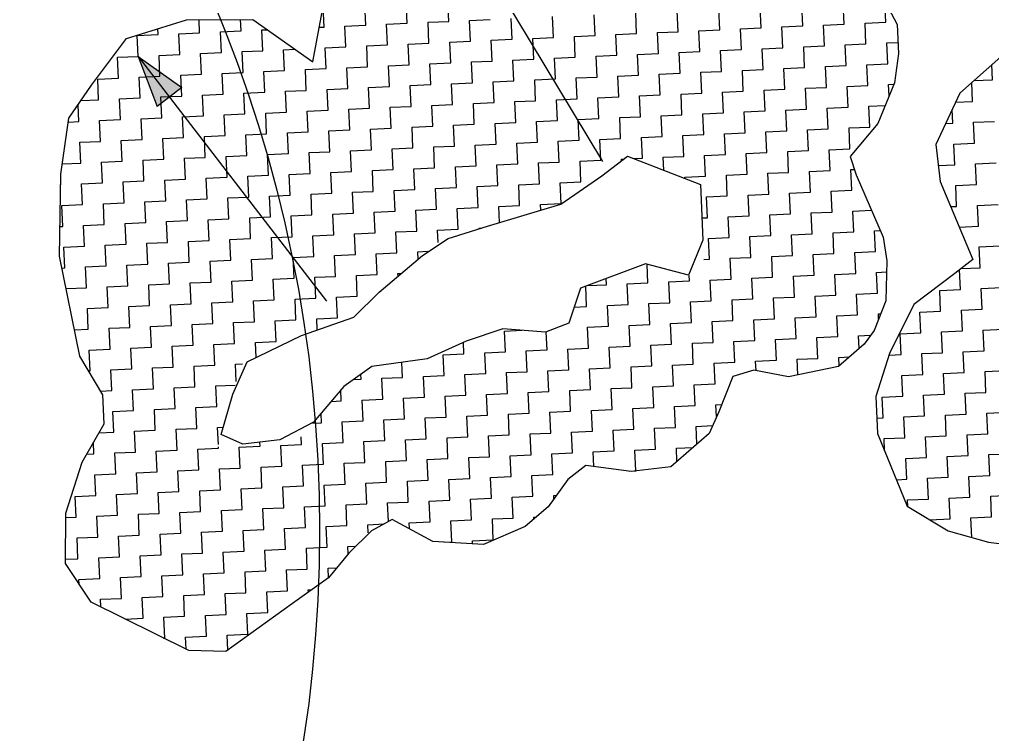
# Model space of a CAD drawing. Header units: metres. Extents: x 280741 to 282709, y 2085398 to 2088597.
# Drawn here: x 281563.8 to 281858, y 2085747.7 to 2085963.8 of the extents above; entities that cross this region are included whole.
import ezdxf

# ---------------------------------------------------------------- set-up
doc = ezdxf.new("R2010")
doc.units = ezdxf.units.M
doc.layers.add('POLY_HATCH', color=12, linetype='Continuous')

msp = doc.modelspace()

# ---------------------------------------------------------------- hatches: boundary and pattern name
h = msp.add_hatch(color=256)
h.paths.add_polyline_path([(281609.2, 2085940.34), (281612.96, 2085943.23), (281599.75, 2085952.62)])
h.paths.add_polyline_path([(281599.75, 2085952.62), (281605.44, 2085937.45), (281609.2, 2085940.34)])

# ---------------------------------------------------------------- linework, layer by layer
for points in [[(281691.89, 2086000.86), (281740.05, 2085920.88)], [(281599.75, 2085952.62), (281656.67, 2085878.62)], [(281599.75, 2085952.62), (281605.44, 2085937.45)], [(281599.75, 2085952.62), (281612.96, 2085943.23)], [(281612.96, 2085943.23), (281605.44, 2085937.45)]]:
    msp.add_lwpolyline(points)
msp.add_circle((281243.57, 2085809.49), 410.99)
at = {"layer": 'POLY_HATCH'}
for p, q in [((281652.56, 2085950.98), (281657.06, 2085975.21)), ((281822.99, 2085973.98), (281829.13, 2085962.25)), ((281596.15, 2085958.02), (281614.32, 2085963.65)), ((281614.32, 2085963.65), (281634.35, 2085963.77)), ((281634.35, 2085963.77), (281652.56, 2085950.98)), ((281829.13, 2085962.25), (281829.53, 2085953.46)), ((281585.57, 2085943.92), (281596.15, 2085958.02)), ((281829.53, 2085953.46), (281828.34, 2085944.59)), ((281860.43, 2085952.52), (281848.11, 2085941.55)), ((281578.81, 2085934), (281585.57, 2085943.92)), ((281828.34, 2085944.59), (281823.29, 2085932.35)), ((281848.11, 2085941.55), (281840.8, 2085926)), ((281576.38, 2085917.07), (281578.81, 2085934)), ((281823.29, 2085932.35), (281814.93, 2085922.36)), ((281840.8, 2085926), (281842.11, 2085914.85)), ((281739.87, 2085916.53), (281747.61, 2085922.49)), ((281747.61, 2085922.49), (281769.64, 2085913.89)), ((281814.93, 2085922.36), (281816.78, 2085916.84)), ((281575.91, 2085892.23), (281576.38, 2085917.07)), ((281727.44, 2085907.95), (281739.87, 2085916.53)), ((281816.78, 2085916.84), (281824.85, 2085897.99)), ((281769.64, 2085913.89), (281770.41, 2085897.1)), ((281842.11, 2085914.85), (281852, 2085891.28)), ((281705.31, 2085901.34), (281727.44, 2085907.95)), ((281693.46, 2085897.59), (281705.31, 2085901.34)), ((281685.68, 2085892.43), (281693.46, 2085897.59)), ((281770.41, 2085897.1), (281766.08, 2085886.49)), ((281824.85, 2085897.99), (281825.98, 2085890.83)), ((281582.1, 2085862.08), (281575.91, 2085892.23)), ((281672.56, 2085881.42), (281685.68, 2085892.43)), ((281753.11, 2085889.91), (281733.41, 2085882.6)), ((281766.08, 2085886.49), (281753.11, 2085889.91)), ((281825.98, 2085890.83), (281825.73, 2085878.81)), ((281852, 2085891.28), (281846.59, 2085887.03)), ((281846.59, 2085887.03), (281834.2, 2085877.65)), ((281664.9, 2085873.87), (281672.56, 2085881.42)), ((281733.41, 2085882.6), (281729.88, 2085872.03)), ((281825.73, 2085878.81), (281822.13, 2085869.83)), ((281834.2, 2085877.65), (281826.86, 2085862.9)), ((281649.12, 2085868.34), (281664.9, 2085873.87)), ((281709.93, 2085870.32), (281698.88, 2085866.61)), ((281722.8, 2085869.3), (281709.93, 2085870.32)), ((281729.88, 2085872.03), (281722.8, 2085869.3)), ((281822.13, 2085869.83), (281819.12, 2085865.69)), ((281632.66, 2085860.38), (281649.12, 2085868.34)), ((281698.88, 2085866.61), (281687.11, 2085861.27)), ((281819.12, 2085865.69), (281811.41, 2085858.93)), ((281589.04, 2085850.38), (281582.1, 2085862.08)), ((281687.11, 2085861.27), (281670.39, 2085858.9)), ((281826.86, 2085862.9), (281822.64, 2085849.9)), ((281628.3, 2085850.57), (281632.66, 2085860.38)), ((281670.39, 2085858.9), (281661.85, 2085852.91)), ((281785.83, 2085857.77), (281779.5, 2085855.88)), ((281796.33, 2085855.84), (281785.83, 2085857.77)), ((281811.41, 2085858.93), (281796.33, 2085855.84)), ((281779.5, 2085855.88), (281775.18, 2085845.27)), ((281661.85, 2085852.91), (281652.73, 2085842.08)), ((281589.44, 2085841.59), (281589.04, 2085850.38)), ((281624.85, 2085838.4), (281628.3, 2085850.57)), ((281822.64, 2085849.9), (281823.15, 2085838.71)), ((281775.18, 2085845.27), (281772.27, 2085838.73)), ((281582.76, 2085830.07), (281589.44, 2085841.59)), ((281652.73, 2085842.08), (281642.55, 2085836.81)), ((281631.39, 2085835.5), (281624.85, 2085838.4)), ((281772.27, 2085838.73), (281760.71, 2085828.59)), ((281823.15, 2085838.71), (281832.17, 2085816.7)), ((281642.55, 2085836.81), (281631.39, 2085835.5)), ((281577.86, 2085814.63), (281582.76, 2085830.07)), ((281735.05, 2085829.02), (281729.64, 2085824.77)), ((281748.76, 2085827.24), (281735.05, 2085829.02)), ((281760.71, 2085828.59), (281748.76, 2085827.24)), ((281729.64, 2085824.77), (281723.61, 2085816.48)), ((281723.61, 2085816.48), (281716.67, 2085810.56)), ((281832.17, 2085816.7), (281844.53, 2085809.25)), ((281577.75, 2085799.41), (281577.86, 2085814.63)), ((281676.5, 2085812.73), (281670.25, 2085809.24)), ((281688.82, 2085806.09), (281676.5, 2085812.73)), ((281716.67, 2085810.56), (281704.09, 2085805.18)), ((281670.25, 2085809.24), (281663.35, 2085802.52)), ((281844.53, 2085809.25), (281856.71, 2085805.8)), ((281704.09, 2085805.18), (281688.82, 2085806.09)), ((281856.71, 2085805.8), (281880.88, 2085802.9)), ((281663.35, 2085802.52), (281657.28, 2085795.04)), ((281585.49, 2085787.75), (281577.75, 2085799.41)), ((281657.28, 2085795.04), (281646.41, 2085787.33)), ((281615.01, 2085773.09), (281585.49, 2085787.75)), ((281646.41, 2085787.33), (281626.24, 2085772.8)), ((281626.24, 2085772.8), (281615.01, 2085773.09))]:
    msp.add_line(p, q, dxfattribs=at)
at = {"layer": 'POLY_HATCH', "linetype": 'Continuous'}
for p, q in [((281693.61, 2085963.2), (281693.33, 2085969.48)), ((281655.95, 2085961.48), (281655.67, 2085967.72)), ((281668.51, 2085962.05), (281668.22, 2085968.33)), ((281681.06, 2085962.63), (281680.77, 2085968.9)), ((281775.49, 2085960.65), (281775.2, 2085966.93)), ((281788.04, 2085961.22), (281787.76, 2085967.5)), ((281800.6, 2085961.8), (281800.31, 2085968.07)), ((281813.15, 2085962.37), (281812.86, 2085968.64)), ((281825.7, 2085962.94), (281825.42, 2085969.22)), ((281618.3, 2085959.76), (281618.12, 2085963.67)), ((281630.85, 2085960.33), (281630.69, 2085963.74)), ((281699.89, 2085963.49), (281706.16, 2085963.77)), ((281700.18, 2085957.21), (281699.89, 2085963.49)), ((281712.73, 2085957.78), (281712.44, 2085964.06)), ((281725.28, 2085958.36), (281724.99, 2085964.63)), ((281737.83, 2085958.93), (281737.55, 2085965.21)), ((281750.39, 2085959.5), (281750.1, 2085965.78)), ((281762.94, 2085960.08), (281762.65, 2085966.35)), ((281605.74, 2085959.19), (281605.66, 2085960.97)), ((281637.13, 2085960.62), (281638.72, 2085960.69)), ((281637.41, 2085954.34), (281637.13, 2085960.62)), ((281654.5, 2085961.41), (281655.95, 2085961.48)), ((281662.23, 2085961.77), (281668.51, 2085962.05)), ((281662.52, 2085955.49), (281662.23, 2085961.77)), ((281674.78, 2085962.34), (281681.06, 2085962.63)), ((281675.07, 2085956.06), (281674.78, 2085962.34)), ((281687.34, 2085962.91), (281693.61, 2085963.2)), ((281687.62, 2085956.64), (281687.34, 2085962.91)), ((281769.21, 2085960.36), (281775.49, 2085960.65)), ((281781.77, 2085960.94), (281788.04, 2085961.22)), ((281782.05, 2085954.66), (281781.77, 2085960.94)), ((281794.32, 2085961.51), (281800.6, 2085961.8)), ((281794.61, 2085955.23), (281794.32, 2085961.51)), ((281806.87, 2085962.08), (281813.15, 2085962.37)), ((281807.16, 2085955.81), (281806.87, 2085962.08)), ((281819.43, 2085962.66), (281825.7, 2085962.94)), ((281819.71, 2085956.38), (281819.43, 2085962.66)), ((281599.47, 2085958.9), (281605.74, 2085959.19)), ((281599.75, 2085952.62), (281599.47, 2085958.9)), ((281612.02, 2085959.47), (281618.3, 2085959.76)), ((281612.31, 2085953.2), (281612.02, 2085959.47)), ((281624.57, 2085960.05), (281630.85, 2085960.33)), ((281624.86, 2085953.77), (281624.57, 2085960.05)), ((281706.45, 2085957.5), (281712.73, 2085957.78)), ((281719, 2085958.07), (281725.28, 2085958.36)), ((281719.29, 2085951.79), (281719, 2085958.07)), ((281731.56, 2085958.64), (281737.83, 2085958.93)), ((281731.84, 2085952.37), (281731.56, 2085958.64)), ((281744.11, 2085959.22), (281750.39, 2085959.5)), ((281744.4, 2085952.94), (281744.11, 2085959.22)), ((281756.66, 2085959.79), (281762.94, 2085960.08)), ((281756.95, 2085953.51), (281756.66, 2085959.79)), ((281769.5, 2085954.09), (281769.21, 2085960.36)), ((281643.69, 2085954.63), (281647.14, 2085954.79)), ((281643.97, 2085948.35), (281643.69, 2085954.63)), ((281656.24, 2085955.2), (281662.52, 2085955.49)), ((281656.53, 2085948.93), (281656.24, 2085955.2)), ((281668.79, 2085955.78), (281675.07, 2085956.06)), ((281669.08, 2085949.5), (281668.79, 2085955.78)), ((281681.35, 2085956.35), (281687.62, 2085956.64)), ((281681.63, 2085950.07), (281681.35, 2085956.35)), ((281693.9, 2085956.92), (281700.18, 2085957.21)), ((281694.19, 2085950.65), (281693.9, 2085956.92)), ((281706.74, 2085951.22), (281706.45, 2085957.5)), ((281775.78, 2085954.37), (281782.05, 2085954.66)), ((281788.33, 2085954.95), (281794.61, 2085955.23)), ((281788.62, 2085948.67), (281788.33, 2085954.95)), ((281800.88, 2085955.52), (281807.16, 2085955.81)), ((281801.17, 2085949.24), (281800.88, 2085955.52)), ((281813.44, 2085956.09), (281819.71, 2085956.38)), ((281813.72, 2085949.82), (281813.44, 2085956.09)), ((281825.99, 2085956.67), (281829.38, 2085956.82)), ((281826.27, 2085950.39), (281825.99, 2085956.67)), ((281593.48, 2085952.34), (281599.75, 2085952.62)), ((281593.76, 2085946.06), (281593.48, 2085952.34)), ((281606.03, 2085952.91), (281612.31, 2085953.2)), ((281606.32, 2085946.63), (281606.03, 2085952.91)), ((281618.58, 2085953.48), (281624.86, 2085953.77)), ((281618.87, 2085947.21), (281618.58, 2085953.48)), ((281631.14, 2085954.06), (281637.41, 2085954.34)), ((281631.42, 2085947.78), (281631.14, 2085954.06)), ((281713.01, 2085951.51), (281719.29, 2085951.79)), ((281725.57, 2085952.08), (281731.84, 2085952.37)), ((281725.85, 2085945.8), (281725.57, 2085952.08)), ((281738.12, 2085952.65), (281744.4, 2085952.94)), ((281738.41, 2085946.38), (281738.12, 2085952.65)), ((281750.67, 2085953.23), (281756.95, 2085953.51)), ((281750.96, 2085946.95), (281750.67, 2085953.23)), ((281763.22, 2085953.8), (281769.5, 2085954.09)), ((281763.51, 2085947.52), (281763.22, 2085953.8)), ((281776.06, 2085948.1), (281775.78, 2085954.37)), ((281650.25, 2085948.64), (281656.53, 2085948.93)), ((281662.8, 2085949.21), (281669.08, 2085949.5)), ((281663.09, 2085942.94), (281662.8, 2085949.21)), ((281675.36, 2085949.79), (281681.63, 2085950.07)), ((281675.64, 2085943.51), (281675.36, 2085949.79)), ((281687.91, 2085950.36), (281694.19, 2085950.65)), ((281688.2, 2085944.08), (281687.91, 2085950.36)), ((281700.46, 2085950.93), (281706.74, 2085951.22)), ((281700.75, 2085944.66), (281700.46, 2085950.93)), ((281713.3, 2085945.23), (281713.01, 2085951.51)), ((281794.89, 2085948.96), (281801.17, 2085949.24)), ((281795.18, 2085942.68), (281794.89, 2085948.96)), ((281807.45, 2085949.53), (281813.72, 2085949.82)), ((281807.73, 2085943.25), (281807.45, 2085949.53)), ((281820, 2085950.1), (281826.27, 2085950.39)), ((281820.29, 2085943.83), (281820, 2085950.1)), ((281857.94, 2085945.55), (281857.73, 2085950.13)), ((281587.49, 2085945.77), (281593.76, 2085946.06)), ((281587.77, 2085939.5), (281587.49, 2085945.77)), ((281600.04, 2085946.35), (281606.32, 2085946.63)), ((281600.33, 2085940.07), (281600.04, 2085946.35)), ((281612.59, 2085946.92), (281618.87, 2085947.21)), ((281612.88, 2085940.64), (281612.59, 2085946.92)), ((281625.15, 2085947.49), (281631.42, 2085947.78)), ((281625.43, 2085941.22), (281625.15, 2085947.49)), ((281637.7, 2085948.07), (281643.97, 2085948.35)), ((281637.98, 2085941.79), (281637.7, 2085948.07)), ((281650.54, 2085942.36), (281650.25, 2085948.64)), ((281719.58, 2085945.52), (281725.85, 2085945.8)), ((281732.13, 2085946.09), (281738.41, 2085946.38)), ((281732.42, 2085939.81), (281732.13, 2085946.09)), ((281744.68, 2085946.66), (281750.96, 2085946.95)), ((281744.97, 2085940.39), (281744.68, 2085946.66)), ((281757.24, 2085947.24), (281763.51, 2085947.52)), ((281757.52, 2085940.96), (281757.24, 2085947.24)), ((281769.79, 2085947.81), (281776.06, 2085948.1)), ((281770.07, 2085941.53), (281769.79, 2085947.81)), ((281782.34, 2085948.38), (281788.62, 2085948.67)), ((281782.63, 2085942.11), (281782.34, 2085948.38)), ((281656.81, 2085942.65), (281663.09, 2085942.94)), ((281669.37, 2085943.22), (281675.64, 2085943.51)), ((281669.65, 2085936.95), (281669.37, 2085943.22)), ((281681.92, 2085943.8), (281688.2, 2085944.08)), ((281682.21, 2085937.52), (281681.92, 2085943.8)), ((281694.47, 2085944.37), (281700.75, 2085944.66)), ((281694.76, 2085938.09), (281694.47, 2085944.37)), ((281707.02, 2085944.94), (281713.3, 2085945.23)), ((281707.31, 2085938.67), (281707.02, 2085944.94)), ((281719.86, 2085939.24), (281719.58, 2085945.52)), ((281801.46, 2085942.97), (281807.73, 2085943.25)), ((281801.74, 2085936.69), (281801.46, 2085942.97)), ((281814.01, 2085943.54), (281820.29, 2085943.83)), ((281814.3, 2085937.26), (281814.01, 2085943.54)), ((281826.56, 2085944.11), (281828.17, 2085944.19)), ((281826.72, 2085940.68), (281826.56, 2085944.11)), ((281851.95, 2085938.98), (281851.69, 2085944.74)), ((281852.3, 2085945.29), (281857.94, 2085945.55)), ((281594.05, 2085939.78), (281600.33, 2085940.07)), ((281606.6, 2085940.36), (281612.88, 2085940.64)), ((281606.89, 2085934.08), (281606.6, 2085940.36)), ((281619.16, 2085940.93), (281625.43, 2085941.22)), ((281619.44, 2085934.65), (281619.16, 2085940.93)), ((281631.71, 2085941.5), (281637.98, 2085941.79)), ((281632, 2085935.23), (281631.71, 2085941.5)), ((281644.26, 2085942.08), (281650.54, 2085942.36)), ((281644.55, 2085935.8), (281644.26, 2085942.08)), ((281657.1, 2085936.37), (281656.81, 2085942.65)), ((281738.69, 2085940.1), (281744.97, 2085940.39)), ((281738.98, 2085933.82), (281738.69, 2085940.1)), ((281751.25, 2085940.67), (281757.52, 2085940.96)), ((281751.53, 2085934.4), (281751.25, 2085940.67)), ((281763.8, 2085941.25), (281770.07, 2085941.53)), ((281764.08, 2085934.97), (281763.8, 2085941.25)), ((281776.35, 2085941.82), (281782.63, 2085942.11)), ((281776.64, 2085935.54), (281776.35, 2085941.82)), ((281788.9, 2085942.39), (281795.18, 2085942.68)), ((281789.19, 2085936.12), (281788.9, 2085942.39)), ((281581.78, 2085932.94), (281581.55, 2085938.02)), ((281582.39, 2085939.25), (281587.77, 2085939.5)), ((281594.34, 2085933.51), (281594.05, 2085939.78)), ((281663.38, 2085936.66), (281669.65, 2085936.95)), ((281675.93, 2085937.23), (281682.21, 2085937.52)), ((281676.22, 2085930.96), (281675.93, 2085937.23)), ((281688.48, 2085937.81), (281694.76, 2085938.09)), ((281688.77, 2085931.53), (281688.48, 2085937.81)), ((281701.03, 2085938.38), (281707.31, 2085938.67)), ((281701.32, 2085932.1), (281701.03, 2085938.38)), ((281713.59, 2085938.95), (281719.86, 2085939.24)), ((281713.87, 2085932.68), (281713.59, 2085938.95)), ((281726.14, 2085939.53), (281732.42, 2085939.81)), ((281726.43, 2085933.25), (281726.14, 2085939.53)), ((281808.02, 2085936.98), (281814.3, 2085937.26)), ((281808.31, 2085930.7), (281808.02, 2085936.98)), ((281820.57, 2085937.55), (281825.52, 2085937.78)), ((281820.86, 2085931.27), (281820.57, 2085937.55)), ((281846.79, 2085938.75), (281851.95, 2085938.98)), ((281600.61, 2085933.8), (281606.89, 2085934.08)), ((281613.17, 2085934.37), (281619.44, 2085934.65)), ((281613.45, 2085928.09), (281613.17, 2085934.37)), ((281625.72, 2085934.94), (281632, 2085935.23)), ((281626.01, 2085928.67), (281625.72, 2085934.94)), ((281638.27, 2085935.51), (281644.55, 2085935.8)), ((281638.56, 2085929.24), (281638.27, 2085935.51)), ((281650.82, 2085936.09), (281657.1, 2085936.37)), ((281651.11, 2085929.81), (281650.82, 2085936.09)), ((281663.66, 2085930.38), (281663.38, 2085936.66)), ((281745.26, 2085934.11), (281751.53, 2085934.4)), ((281745.54, 2085927.83), (281745.26, 2085934.11)), ((281757.81, 2085934.68), (281764.08, 2085934.97)), ((281758.1, 2085928.41), (281757.81, 2085934.68)), ((281770.36, 2085935.26), (281776.64, 2085935.54)), ((281770.65, 2085928.98), (281770.36, 2085935.26)), ((281782.91, 2085935.83), (281789.19, 2085936.12)), ((281783.2, 2085929.55), (281782.91, 2085935.83)), ((281795.47, 2085936.4), (281801.74, 2085936.69)), ((281795.75, 2085930.13), (281795.47, 2085936.4)), ((281845.96, 2085932.42), (281845.77, 2085936.58)), ((281578.64, 2085932.79), (281581.78, 2085932.94)), ((281588.06, 2085933.22), (281594.34, 2085933.51)), ((281588.35, 2085926.95), (281588.06, 2085933.22)), ((281600.9, 2085927.52), (281600.61, 2085933.8)), ((281682.49, 2085931.24), (281688.77, 2085931.53)), ((281682.78, 2085924.97), (281682.49, 2085931.24)), ((281695.05, 2085931.82), (281701.32, 2085932.1)), ((281695.33, 2085925.54), (281695.05, 2085931.82)), ((281707.6, 2085932.39), (281713.87, 2085932.68)), ((281707.88, 2085926.11), (281707.6, 2085932.39)), ((281720.15, 2085932.96), (281726.43, 2085933.25)), ((281720.44, 2085926.69), (281720.15, 2085932.96)), ((281732.7, 2085933.54), (281738.98, 2085933.82)), ((281732.99, 2085927.26), (281732.7, 2085933.54)), ((281814.58, 2085930.99), (281820.86, 2085931.27)), ((281843.77, 2085932.32), (281845.96, 2085932.42)), ((281852.24, 2085932.71), (281858.52, 2085932.99)), ((281852.53, 2085926.43), (281852.24, 2085932.71)), ((281619.73, 2085928.38), (281626.01, 2085928.67)), ((281620.02, 2085922.1), (281619.73, 2085928.38)), ((281632.28, 2085928.95), (281638.56, 2085929.24)), ((281632.57, 2085922.68), (281632.28, 2085928.95)), ((281644.83, 2085929.53), (281651.11, 2085929.81)), ((281645.12, 2085923.25), (281644.83, 2085929.53)), ((281657.39, 2085930.1), (281663.66, 2085930.38)), ((281657.67, 2085923.82), (281657.39, 2085930.1)), ((281669.94, 2085930.67), (281676.22, 2085930.96)), ((281670.23, 2085924.4), (281669.94, 2085930.67)), ((281751.82, 2085928.12), (281758.1, 2085928.41)), ((281764.37, 2085928.69), (281770.65, 2085928.98)), ((281764.66, 2085922.42), (281764.37, 2085928.69)), ((281776.92, 2085929.27), (281783.2, 2085929.55)), ((281777.21, 2085922.99), (281776.92, 2085929.27)), ((281789.48, 2085929.84), (281795.75, 2085930.13)), ((281789.76, 2085923.56), (281789.48, 2085929.84)), ((281802.03, 2085930.41), (281808.31, 2085930.7)), ((281802.32, 2085924.14), (281802.03, 2085930.41)), ((281814.87, 2085924.71), (281814.58, 2085930.99)), ((281582.07, 2085926.66), (281588.35, 2085926.95)), ((281582.36, 2085920.38), (281582.07, 2085926.66)), ((281594.62, 2085927.23), (281600.9, 2085927.52)), ((281594.91, 2085920.96), (281594.62, 2085927.23)), ((281607.18, 2085927.81), (281613.45, 2085928.09)), ((281607.46, 2085921.53), (281607.18, 2085927.81)), ((281689.06, 2085925.25), (281695.33, 2085925.54)), ((281689.34, 2085918.98), (281689.06, 2085925.25)), ((281701.61, 2085925.83), (281707.88, 2085926.11)), ((281701.89, 2085919.55), (281701.61, 2085925.83)), ((281714.16, 2085926.4), (281720.44, 2085926.69)), ((281714.45, 2085920.13), (281714.16, 2085926.4)), ((281726.71, 2085926.97), (281732.99, 2085927.26)), ((281727, 2085920.7), (281726.71, 2085926.97)), ((281739.27, 2085927.55), (281745.54, 2085927.83)), ((281739.55, 2085921.27), (281739.27, 2085927.55)), ((281752.11, 2085921.84), (281751.82, 2085928.12)), ((281846.25, 2085926.14), (281852.53, 2085926.43)), ((281846.54, 2085919.87), (281846.25, 2085926.14)), ((281626.29, 2085922.39), (281632.57, 2085922.68)), ((281626.58, 2085916.11), (281626.29, 2085922.39)), ((281638.84, 2085922.96), (281645.12, 2085923.25)), ((281639.13, 2085916.69), (281638.84, 2085922.96)), ((281651.4, 2085923.54), (281657.67, 2085923.82)), ((281651.68, 2085917.26), (281651.4, 2085923.54)), ((281663.95, 2085924.11), (281670.23, 2085924.4)), ((281664.24, 2085917.83), (281663.95, 2085924.11)), ((281676.5, 2085924.68), (281682.78, 2085924.97)), ((281676.79, 2085918.41), (281676.5, 2085924.68)), ((281758.38, 2085922.13), (281764.66, 2085922.42)), ((281770.93, 2085922.7), (281777.21, 2085922.99)), ((281771.22, 2085916.43), (281770.93, 2085922.7)), ((281783.49, 2085923.28), (281789.76, 2085923.56)), ((281783.77, 2085917), (281783.49, 2085923.28)), ((281796.04, 2085923.85), (281802.32, 2085924.14)), ((281796.33, 2085917.57), (281796.04, 2085923.85)), ((281808.59, 2085924.42), (281814.87, 2085924.71)), ((281808.88, 2085918.15), (281808.59, 2085924.42)), ((281576.82, 2085920.13), (281582.36, 2085920.38)), ((281588.63, 2085920.67), (281594.91, 2085920.96)), ((281588.92, 2085914.39), (281588.63, 2085920.67)), ((281601.19, 2085921.24), (281607.46, 2085921.53)), ((281601.47, 2085914.97), (281601.19, 2085921.24)), ((281613.74, 2085921.82), (281620.02, 2085922.1)), ((281614.03, 2085915.54), (281613.74, 2085921.82)), ((281695.62, 2085919.27), (281701.89, 2085919.55)), ((281708.17, 2085919.84), (281714.45, 2085920.13)), ((281708.46, 2085913.56), (281708.17, 2085919.84)), ((281720.72, 2085920.41), (281727, 2085920.7)), ((281721.01, 2085914.14), (281720.72, 2085920.41)), ((281733.28, 2085920.98), (281739.55, 2085921.27)), ((281733.56, 2085914.71), (281733.28, 2085920.98)), ((281745.83, 2085921.56), (281746.44, 2085921.59)), ((281745.85, 2085921.13), (281745.83, 2085921.56)), ((281749.56, 2085921.73), (281752.11, 2085921.84)), ((281758.56, 2085918.21), (281758.38, 2085922.13)), ((281841.55, 2085919.64), (281846.54, 2085919.87)), ((281852.81, 2085920.15), (281859.09, 2085920.44)), ((281853.1, 2085913.88), (281852.81, 2085920.15)), ((281632.86, 2085916.4), (281639.13, 2085916.69)), ((281633.14, 2085910.12), (281632.86, 2085916.4)), ((281645.41, 2085916.97), (281651.68, 2085917.26)), ((281645.69, 2085910.7), (281645.41, 2085916.97)), ((281657.96, 2085917.55), (281664.24, 2085917.83)), ((281658.25, 2085911.27), (281657.96, 2085917.55)), ((281670.51, 2085918.12), (281676.79, 2085918.41)), ((281670.8, 2085911.84), (281670.51, 2085918.12)), ((281683.07, 2085918.69), (281689.34, 2085918.98)), ((281683.35, 2085912.42), (281683.07, 2085918.69)), ((281695.9, 2085912.99), (281695.62, 2085919.27)), ((281764.94, 2085916.14), (281771.22, 2085916.43)), ((281777.5, 2085916.71), (281783.77, 2085917)), ((281777.78, 2085910.44), (281777.5, 2085916.71)), ((281790.05, 2085917.29), (281796.33, 2085917.57)), ((281790.34, 2085911.01), (281790.05, 2085917.29)), ((281802.6, 2085917.86), (281808.88, 2085918.15)), ((281802.89, 2085911.58), (281802.6, 2085917.86)), ((281815.16, 2085918.43), (281816.08, 2085918.48)), ((281815.44, 2085912.16), (281815.16, 2085918.43)), ((281576.32, 2085913.82), (281576.37, 2085913.82)), ((281576.37, 2085913.82), (281576.33, 2085914.54)), ((281582.64, 2085914.11), (281588.92, 2085914.39)), ((281582.93, 2085907.83), (281582.64, 2085914.11)), ((281595.2, 2085914.68), (281601.47, 2085914.97)), ((281595.48, 2085908.4), (281595.2, 2085914.68)), ((281607.75, 2085915.25), (281614.03, 2085915.54)), ((281608.04, 2085908.98), (281607.75, 2085915.25)), ((281620.3, 2085915.83), (281626.58, 2085916.11)), ((281620.59, 2085909.55), (281620.3, 2085915.83)), ((281702.18, 2085913.28), (281708.46, 2085913.56)), ((281714.73, 2085913.85), (281721.01, 2085914.14)), ((281715.02, 2085907.57), (281714.73, 2085913.85)), ((281727.29, 2085914.42), (281733.56, 2085914.71)), ((281727.57, 2085908.15), (281727.29, 2085914.42)), ((281764.96, 2085915.71), (281764.94, 2085916.14)), ((281846.82, 2085913.59), (281853.1, 2085913.88)), ((281847.11, 2085907.31), (281846.82, 2085913.59)), ((281639.42, 2085910.41), (281645.69, 2085910.7)), ((281651.97, 2085910.98), (281658.25, 2085911.27)), ((281652.26, 2085904.71), (281651.97, 2085910.98)), ((281664.52, 2085911.56), (281670.8, 2085911.84)), ((281664.81, 2085905.28), (281664.52, 2085911.56)), ((281677.08, 2085912.13), (281683.35, 2085912.42)), ((281677.36, 2085905.85), (281677.08, 2085912.13)), ((281689.63, 2085912.7), (281695.9, 2085912.99)), ((281689.92, 2085906.43), (281689.63, 2085912.7)), ((281702.47, 2085907), (281702.18, 2085913.28)), ((281784.06, 2085910.72), (281790.34, 2085911.01)), ((281784.35, 2085904.45), (281784.06, 2085910.72)), ((281796.61, 2085911.3), (281802.89, 2085911.58)), ((281796.9, 2085905.02), (281796.61, 2085911.3)), ((281809.17, 2085911.87), (281815.44, 2085912.16)), ((281809.45, 2085905.6), (281809.17, 2085911.87)), ((281576.65, 2085907.54), (281582.93, 2085907.83)), ((281576.94, 2085901.27), (281576.65, 2085907.54)), ((281589.21, 2085908.12), (281595.48, 2085908.4)), ((281589.49, 2085901.84), (281589.21, 2085908.12)), ((281601.76, 2085908.69), (281608.04, 2085908.98)), ((281602.05, 2085902.41), (281601.76, 2085908.69)), ((281614.31, 2085909.26), (281620.59, 2085909.55)), ((281614.6, 2085902.99), (281614.31, 2085909.26)), ((281626.87, 2085909.84), (281633.14, 2085910.12)), ((281627.15, 2085903.56), (281626.87, 2085909.84)), ((281639.7, 2085904.13), (281639.42, 2085910.41)), ((281708.74, 2085907.29), (281715.02, 2085907.57)), ((281721.3, 2085907.86), (281727.57, 2085908.15)), ((281721.38, 2085906.14), (281721.3, 2085907.86)), ((281771.51, 2085910.15), (281777.78, 2085910.44)), ((281771.79, 2085903.88), (281771.51, 2085910.15)), ((281853.39, 2085907.6), (281859.66, 2085907.89)), ((281853.67, 2085901.32), (281853.39, 2085907.6)), ((281645.98, 2085904.42), (281652.26, 2085904.71)), ((281658.53, 2085904.99), (281664.81, 2085905.28)), ((281658.82, 2085898.72), (281658.53, 2085904.99)), ((281671.09, 2085905.57), (281677.36, 2085905.85)), ((281671.37, 2085899.29), (281671.09, 2085905.57)), ((281683.64, 2085906.14), (281689.92, 2085906.43)), ((281683.93, 2085899.86), (281683.64, 2085906.14)), ((281696.19, 2085906.71), (281702.47, 2085907)), ((281696.48, 2085900.44), (281696.19, 2085906.71)), ((281708.97, 2085902.43), (281708.74, 2085907.29)), ((281790.62, 2085904.74), (281796.9, 2085905.02)), ((281790.91, 2085898.46), (281790.62, 2085904.74)), ((281803.18, 2085905.31), (281809.45, 2085905.6)), ((281803.46, 2085899.03), (281803.18, 2085905.31)), ((281815.73, 2085905.88), (281821.36, 2085906.14)), ((281816.02, 2085899.61), (281815.73, 2085905.88)), ((281845.31, 2085907.23), (281847.11, 2085907.31)), ((281583.22, 2085901.55), (281589.49, 2085901.84)), ((281595.77, 2085902.13), (281602.05, 2085902.41)), ((281596.06, 2085895.85), (281595.77, 2085902.13)), ((281608.32, 2085902.7), (281614.6, 2085902.99)), ((281608.61, 2085896.42), (281608.32, 2085902.7)), ((281620.88, 2085903.27), (281627.15, 2085903.56)), ((281621.16, 2085897), (281620.88, 2085903.27)), ((281633.43, 2085903.85), (281639.7, 2085904.13)), ((281633.71, 2085897.57), (281633.43, 2085903.85)), ((281646.27, 2085898.14), (281645.98, 2085904.42)), ((281770.1, 2085903.8), (281771.79, 2085903.88)), ((281778.07, 2085904.16), (281784.35, 2085904.45)), ((281778.36, 2085897.89), (281778.07, 2085904.16)), ((281576.08, 2085901.23), (281576.94, 2085901.27)), ((281583.5, 2085895.28), (281583.22, 2085901.55)), ((281652.54, 2085898.43), (281658.82, 2085898.72)), ((281665.1, 2085899), (281671.37, 2085899.29)), ((281665.38, 2085892.73), (281665.1, 2085899)), ((281677.65, 2085899.58), (281683.93, 2085899.86)), ((281677.94, 2085893.3), (281677.65, 2085899.58)), ((281690.2, 2085900.15), (281696.48, 2085900.44)), ((281690.37, 2085896.37), (281690.2, 2085900.15)), ((281702.75, 2085900.72), (281703.47, 2085900.76)), ((281702.76, 2085900.53), (281702.75, 2085900.72)), ((281797.19, 2085898.75), (281803.46, 2085899.03)), ((281797.47, 2085892.47), (281797.19, 2085898.75)), ((281809.74, 2085899.32), (281816.02, 2085899.61)), ((281810.03, 2085893.04), (281809.74, 2085899.32)), ((281822.29, 2085899.89), (281824.01, 2085899.97)), ((281822.58, 2085893.62), (281822.29, 2085899.89)), ((281847.9, 2085901.06), (281853.67, 2085901.32)), ((281589.78, 2085895.56), (281596.06, 2085895.85)), ((281602.33, 2085896.14), (281608.61, 2085896.42)), ((281602.62, 2085889.86), (281602.33, 2085896.14)), ((281614.89, 2085896.71), (281621.16, 2085897)), ((281615.17, 2085890.43), (281614.89, 2085896.71)), ((281627.44, 2085897.28), (281633.71, 2085897.57)), ((281627.73, 2085891.01), (281627.44, 2085897.28)), ((281639.99, 2085897.86), (281646.27, 2085898.14)), ((281640.28, 2085891.58), (281639.99, 2085897.86)), ((281652.83, 2085892.15), (281652.54, 2085898.43)), ((281772.08, 2085897.6), (281778.36, 2085897.89)), ((281772.37, 2085891.32), (281772.08, 2085897.6)), ((281784.63, 2085898.17), (281790.91, 2085898.46)), ((281784.92, 2085891.9), (281784.63, 2085898.17)), ((281577.23, 2085894.99), (281583.5, 2085895.28)), ((281577.51, 2085888.71), (281577.23, 2085894.99)), ((281590.07, 2085889.29), (281589.78, 2085895.56)), ((281671.66, 2085893.01), (281677.94, 2085893.3)), ((281671.95, 2085886.74), (281671.66, 2085893.01)), ((281684.21, 2085893.59), (281687.22, 2085893.72)), ((281684.32, 2085891.29), (281684.21, 2085893.59)), ((281803.75, 2085892.76), (281810.03, 2085893.04)), ((281816.3, 2085893.33), (281822.58, 2085893.62)), ((281816.59, 2085887.05), (281816.3, 2085893.33)), ((281853.96, 2085895.05), (281860.24, 2085895.34)), ((281854.25, 2085888.77), (281853.96, 2085895.05)), ((281608.9, 2085890.15), (281615.17, 2085890.43)), ((281609.18, 2085883.87), (281608.9, 2085890.15)), ((281621.45, 2085890.72), (281627.73, 2085891.01)), ((281621.74, 2085884.44), (281621.45, 2085890.72)), ((281634, 2085891.29), (281640.28, 2085891.58)), ((281634.29, 2085885.02), (281634, 2085891.29)), ((281646.55, 2085891.87), (281652.83, 2085892.15)), ((281646.84, 2085885.59), (281646.55, 2085891.87)), ((281659.11, 2085892.44), (281665.38, 2085892.73)), ((281659.39, 2085886.16), (281659.11, 2085892.44)), ((281770.67, 2085891.25), (281772.37, 2085891.32)), ((281778.64, 2085891.61), (281784.92, 2085891.9)), ((281778.93, 2085885.33), (281778.64, 2085891.61)), ((281791.2, 2085892.18), (281797.47, 2085892.47)), ((281791.48, 2085885.91), (281791.2, 2085892.18)), ((281804.04, 2085886.48), (281803.75, 2085892.76)), ((281576.64, 2085888.67), (281577.51, 2085888.71)), ((281583.79, 2085889), (281590.07, 2085889.29)), ((281584.08, 2085882.72), (281583.79, 2085889)), ((281596.34, 2085889.57), (281602.62, 2085889.86)), ((281596.63, 2085883.3), (281596.34, 2085889.57)), ((281678.22, 2085887.02), (281679.29, 2085887.07)), ((281678.26, 2085886.2), (281678.22, 2085887.02)), ((281753.82, 2085884.19), (281753.57, 2085889.78)), ((281810.31, 2085886.77), (281816.59, 2085887.05)), ((281822.86, 2085887.34), (281825.91, 2085887.48)), ((281823.15, 2085881.06), (281822.86, 2085887.34)), ((281848.26, 2085882.21), (281847.99, 2085888.12)), ((281848.48, 2085888.51), (281854.25, 2085888.77)), ((281615.46, 2085884.16), (281621.74, 2085884.44)), ((281615.75, 2085877.88), (281615.46, 2085884.16)), ((281628.01, 2085884.73), (281634.29, 2085885.02)), ((281628.3, 2085878.45), (281628.01, 2085884.73)), ((281640.56, 2085885.3), (281646.84, 2085885.59)), ((281640.85, 2085879.03), (281640.56, 2085885.3)), ((281653.12, 2085885.88), (281659.39, 2085886.16)), ((281653.4, 2085879.6), (281653.12, 2085885.88)), ((281665.67, 2085886.45), (281671.95, 2085886.74)), ((281665.96, 2085880.17), (281665.67, 2085886.45)), ((281741.27, 2085883.61), (281741.19, 2085885.49)), ((281747.55, 2085883.9), (281753.82, 2085884.19)), ((281760.1, 2085884.47), (281766.38, 2085884.76)), ((281760.39, 2085878.2), (281760.1, 2085884.47)), ((281766.38, 2085884.76), (281766.3, 2085886.44)), ((281772.65, 2085885.05), (281778.93, 2085885.33)), ((281772.94, 2085878.77), (281772.65, 2085885.05)), ((281785.21, 2085885.62), (281791.48, 2085885.91)), ((281785.49, 2085879.34), (281785.21, 2085885.62)), ((281797.76, 2085886.19), (281804.04, 2085886.48)), ((281798.05, 2085879.92), (281797.76, 2085886.19)), ((281810.6, 2085880.49), (281810.31, 2085886.77)), ((281577.92, 2085882.44), (281584.08, 2085882.72)), ((281590.35, 2085883.01), (281596.63, 2085883.3)), ((281590.64, 2085876.73), (281590.35, 2085883.01)), ((281602.91, 2085883.58), (281609.18, 2085883.87)), ((281603.19, 2085877.31), (281602.91, 2085883.58)), ((281735.28, 2085877.05), (281735, 2085883.19)), ((281735.42, 2085883.35), (281741.27, 2085883.61)), ((281747.84, 2085877.62), (281747.55, 2085883.9)), ((281841.98, 2085881.92), (281848.26, 2085882.21)), ((281842.27, 2085875.65), (281841.98, 2085881.92)), ((281854.53, 2085882.5), (281860.81, 2085882.78)), ((281854.82, 2085876.22), (281854.53, 2085882.5)), ((281622.02, 2085878.17), (281628.3, 2085878.45)), ((281622.31, 2085871.89), (281622.02, 2085878.17)), ((281634.57, 2085878.74), (281640.85, 2085879.03)), ((281634.86, 2085872.46), (281634.57, 2085878.74)), ((281647.13, 2085879.31), (281653.4, 2085879.6)), ((281647.41, 2085873.04), (281647.13, 2085879.31)), ((281659.68, 2085879.89), (281665.96, 2085880.17)), ((281659.97, 2085873.61), (281659.68, 2085879.89)), ((281754.11, 2085877.91), (281760.39, 2085878.2)), ((281766.66, 2085878.48), (281772.94, 2085878.77)), ((281766.95, 2085872.21), (281766.66, 2085878.48)), ((281779.22, 2085879.06), (281785.49, 2085879.34)), ((281779.5, 2085872.78), (281779.22, 2085879.06)), ((281791.77, 2085879.63), (281798.05, 2085879.92)), ((281792.06, 2085873.35), (281791.77, 2085879.63)), ((281804.32, 2085880.2), (281810.6, 2085880.49)), ((281804.61, 2085873.93), (281804.32, 2085880.2)), ((281816.87, 2085880.78), (281823.15, 2085881.06)), ((281817.16, 2085874.5), (281816.87, 2085880.78)), ((281584.36, 2085876.45), (281590.64, 2085876.73)), ((281584.65, 2085870.17), (281584.36, 2085876.45)), ((281596.92, 2085877.02), (281603.19, 2085877.31)), ((281597.2, 2085870.75), (281596.92, 2085877.02)), ((281609.47, 2085877.59), (281615.75, 2085877.88)), ((281609.76, 2085871.32), (281609.47, 2085877.59)), ((281731.5, 2085876.88), (281735.28, 2085877.05)), ((281741.56, 2085877.34), (281747.84, 2085877.62)), ((281741.85, 2085871.06), (281741.56, 2085877.34)), ((281754.4, 2085871.63), (281754.11, 2085877.91)), ((281835.99, 2085875.36), (281842.27, 2085875.65)), ((281836.28, 2085869.08), (281835.99, 2085875.36)), ((281848.54, 2085875.93), (281854.82, 2085876.22)), ((281848.83, 2085869.66), (281848.54, 2085875.93)), ((281628.58, 2085872.18), (281634.86, 2085872.46)), ((281641.14, 2085872.75), (281647.41, 2085873.04)), ((281641.42, 2085866.48), (281641.14, 2085872.75)), ((281653.69, 2085873.32), (281659.97, 2085873.61)), ((281653.84, 2085869.99), (281653.69, 2085873.32)), ((281773.23, 2085872.49), (281779.5, 2085872.78)), ((281773.51, 2085866.22), (281773.23, 2085872.49)), ((281785.78, 2085873.07), (281792.06, 2085873.35)), ((281786.07, 2085866.79), (281785.78, 2085873.07)), ((281798.33, 2085873.64), (281804.61, 2085873.93)), ((281798.62, 2085867.36), (281798.33, 2085873.64)), ((281810.89, 2085874.21), (281817.16, 2085874.5)), ((281811.17, 2085867.94), (281810.89, 2085874.21)), ((281823.44, 2085874.79), (281824.13, 2085874.82)), ((281823.51, 2085873.26), (281823.44, 2085874.79)), ((281580.48, 2085869.98), (281584.65, 2085870.17)), ((281590.93, 2085870.46), (281597.2, 2085870.75)), ((281591.21, 2085864.18), (281590.93, 2085870.46)), ((281603.48, 2085871.03), (281609.76, 2085871.32)), ((281603.77, 2085864.76), (281603.48, 2085871.03)), ((281616.03, 2085871.61), (281622.31, 2085871.89)), ((281616.32, 2085865.33), (281616.03, 2085871.61)), ((281628.87, 2085865.9), (281628.58, 2085872.18)), ((281710.46, 2085869.63), (281715.66, 2085869.86)), ((281710.75, 2085863.35), (281710.46, 2085869.63)), ((281735.57, 2085870.77), (281741.85, 2085871.06)), ((281735.86, 2085864.5), (281735.57, 2085870.77)), ((281748.12, 2085871.35), (281754.4, 2085871.63)), ((281748.41, 2085865.07), (281748.12, 2085871.35)), ((281760.67, 2085871.92), (281766.95, 2085872.21)), ((281760.96, 2085865.64), (281760.67, 2085871.92)), ((281842.55, 2085869.37), (281848.83, 2085869.66)), ((281842.84, 2085863.09), (281842.55, 2085869.37)), ((281855.11, 2085869.94), (281861.38, 2085870.23)), ((281855.39, 2085863.67), (281855.11, 2085869.94)), ((281635.15, 2085866.19), (281641.42, 2085866.48)), ((281723.3, 2085863.92), (281723.06, 2085869.28)), ((281779.79, 2085866.5), (281786.07, 2085866.79)), ((281780.08, 2085860.23), (281779.79, 2085866.5)), ((281792.34, 2085867.08), (281798.62, 2085867.36)), ((281792.63, 2085860.8), (281792.34, 2085867.08)), ((281804.9, 2085867.65), (281811.17, 2085867.94)), ((281805.18, 2085861.37), (281804.9, 2085867.65)), ((281817.45, 2085868.22), (281821.08, 2085868.39)), ((281817.62, 2085864.38), (281817.45, 2085868.22)), ((281830, 2085868.8), (281836.28, 2085869.08)), ((281830.29, 2085862.52), (281830, 2085868.8)), ((281584.94, 2085863.9), (281591.21, 2085864.18)), ((281585.22, 2085857.62), (281584.94, 2085863.9)), ((281597.49, 2085864.47), (281603.77, 2085864.76)), ((281597.78, 2085858.19), (281597.49, 2085864.47)), ((281610.04, 2085865.04), (281616.32, 2085865.33)), ((281610.33, 2085858.77), (281610.04, 2085865.04)), ((281622.6, 2085865.62), (281628.87, 2085865.9)), ((281622.88, 2085859.34), (281622.6, 2085865.62)), ((281635.35, 2085861.68), (281635.15, 2085866.19)), ((281698.2, 2085862.78), (281698.04, 2085866.23)), ((281717.03, 2085863.64), (281723.3, 2085863.92)), ((281717.31, 2085857.36), (281717.03, 2085863.64)), ((281729.58, 2085864.21), (281735.86, 2085864.5)), ((281729.87, 2085857.93), (281729.58, 2085864.21)), ((281742.13, 2085864.78), (281748.41, 2085865.07)), ((281742.42, 2085858.51), (281742.13, 2085864.78)), ((281754.68, 2085865.36), (281760.96, 2085865.64)), ((281754.97, 2085859.08), (281754.68, 2085865.36)), ((281767.24, 2085865.93), (281773.51, 2085866.22)), ((281767.52, 2085859.65), (281767.24, 2085865.93)), ((281849.12, 2085863.38), (281855.39, 2085863.67)), ((281691.92, 2085862.49), (281698.2, 2085862.78)), ((281692.21, 2085856.22), (281691.92, 2085862.49)), ((281704.47, 2085863.06), (281710.75, 2085863.35)), ((281704.76, 2085856.79), (281704.47, 2085863.06)), ((281786.35, 2085860.51), (281792.63, 2085860.8)), ((281786.48, 2085857.64), (281786.35, 2085860.51)), ((281798.91, 2085861.09), (281805.18, 2085861.37)), ((281799.12, 2085856.41), (281798.91, 2085861.09)), ((281811.46, 2085861.66), (281814.69, 2085861.81)), ((281811.58, 2085859.08), (281811.46, 2085861.66)), ((281826.68, 2085862.36), (281830.29, 2085862.52)), ((281836.56, 2085862.81), (281842.84, 2085863.09)), ((281836.85, 2085856.53), (281836.56, 2085862.81)), ((281849.4, 2085857.1), (281849.12, 2085863.38)), ((281584.76, 2085857.6), (281585.22, 2085857.62)), ((281591.5, 2085857.91), (281597.78, 2085858.19)), ((281591.79, 2085851.63), (281591.5, 2085857.91)), ((281604.05, 2085858.48), (281610.33, 2085858.77)), ((281604.34, 2085852.2), (281604.05, 2085858.48)), ((281616.61, 2085859.05), (281622.88, 2085859.34)), ((281616.89, 2085852.78), (281616.61, 2085859.05)), ((281629.16, 2085859.63), (281631.3, 2085859.72)), ((281629.39, 2085854.44), (281629.16, 2085859.63)), ((281679.66, 2085855.64), (281679.45, 2085860.18)), ((281723.59, 2085857.65), (281729.87, 2085857.93)), ((281723.88, 2085851.37), (281723.59, 2085857.65)), ((281736.14, 2085858.22), (281742.42, 2085858.51)), ((281736.43, 2085851.95), (281736.14, 2085858.22)), ((281748.7, 2085858.79), (281754.97, 2085859.08)), ((281748.98, 2085852.52), (281748.7, 2085858.79)), ((281761.25, 2085859.37), (281767.52, 2085859.65)), ((281761.53, 2085853.09), (281761.25, 2085859.37)), ((281773.8, 2085859.94), (281780.08, 2085860.23)), ((281774.09, 2085853.66), (281773.8, 2085859.94)), ((281855.68, 2085857.39), (281861.96, 2085857.68)), ((281664.78, 2085854.96), (281667.1, 2085855.07)), ((281667.1, 2085855.07), (281667.04, 2085856.55)), ((281673.38, 2085855.36), (281679.66, 2085855.64)), ((281673.67, 2085849.08), (281673.38, 2085855.36)), ((281685.93, 2085855.93), (281692.21, 2085856.22)), ((281686.22, 2085849.65), (281685.93, 2085855.93)), ((281698.48, 2085856.5), (281704.76, 2085856.79)), ((281698.77, 2085850.23), (281698.48, 2085856.5)), ((281711.04, 2085857.08), (281717.31, 2085857.36)), ((281711.32, 2085850.8), (281711.04, 2085857.08)), ((281830.57, 2085856.24), (281836.85, 2085856.53)), ((281830.86, 2085849.97), (281830.57, 2085856.24)), ((281843.13, 2085856.82), (281849.4, 2085857.1)), ((281843.41, 2085850.54), (281843.13, 2085856.82)), ((281855.97, 2085851.11), (281855.68, 2085857.39)), ((281598.06, 2085851.92), (281604.34, 2085852.2)), ((281598.35, 2085845.64), (281598.06, 2085851.92)), ((281610.62, 2085852.49), (281616.89, 2085852.78)), ((281610.9, 2085846.21), (281610.62, 2085852.49)), ((281623.17, 2085853.06), (281629.08, 2085853.33)), ((281623.45, 2085846.79), (281623.17, 2085853.06)), ((281661.11, 2085848.51), (281660.96, 2085851.85)), ((281730.15, 2085851.66), (281736.43, 2085851.95)), ((281730.44, 2085845.38), (281730.15, 2085851.66)), ((281742.71, 2085852.23), (281748.98, 2085852.52)), ((281742.99, 2085845.96), (281742.71, 2085852.23)), ((281755.26, 2085852.8), (281761.53, 2085853.09)), ((281755.54, 2085846.53), (281755.26, 2085852.8)), ((281767.81, 2085853.38), (281774.09, 2085853.66)), ((281768.1, 2085847.1), (281767.81, 2085853.38)), ((281588.39, 2085851.47), (281591.79, 2085851.63)), ((281667.39, 2085848.79), (281673.67, 2085849.08)), ((281667.68, 2085842.52), (281667.39, 2085848.79)), ((281679.94, 2085849.37), (281686.22, 2085849.65)), ((281680.23, 2085843.09), (281679.94, 2085849.37)), ((281692.49, 2085849.94), (281698.77, 2085850.23)), ((281692.78, 2085843.66), (281692.49, 2085849.94)), ((281705.05, 2085850.51), (281711.32, 2085850.8)), ((281705.33, 2085844.24), (281705.05, 2085850.51)), ((281717.6, 2085851.09), (281723.88, 2085851.37)), ((281717.89, 2085844.81), (281717.6, 2085851.09)), ((281824.58, 2085849.68), (281830.86, 2085849.97)), ((281824.87, 2085843.4), (281824.58, 2085849.68)), ((281837.14, 2085850.25), (281843.41, 2085850.54)), ((281837.42, 2085843.98), (281837.14, 2085850.25)), ((281849.69, 2085850.83), (281855.97, 2085851.11)), ((281849.98, 2085844.55), (281849.69, 2085850.83)), ((281604.63, 2085845.93), (281610.9, 2085846.21)), ((281604.91, 2085839.65), (281604.63, 2085845.93)), ((281617.18, 2085846.5), (281623.45, 2085846.79)), ((281617.47, 2085840.22), (281617.18, 2085846.5)), ((281658.02, 2085848.36), (281661.11, 2085848.51)), ((281736.72, 2085845.67), (281742.99, 2085845.96)), ((281749.27, 2085846.24), (281755.54, 2085846.53)), ((281749.55, 2085839.97), (281749.27, 2085846.24)), ((281761.82, 2085846.82), (281768.1, 2085847.1)), ((281762.11, 2085840.54), (281761.82, 2085846.82)), ((281774.37, 2085847.39), (281776.07, 2085847.47)), ((281774.54, 2085843.82), (281774.37, 2085847.39)), ((281592.07, 2085845.35), (281598.35, 2085845.64)), ((281592.36, 2085839.08), (281592.07, 2085845.35)), ((281655.12, 2085841.94), (281654.99, 2085844.77)), ((281673.95, 2085842.8), (281680.23, 2085843.09)), ((281686.5, 2085843.38), (281692.78, 2085843.66)), ((281686.79, 2085837.1), (281686.5, 2085843.38)), ((281699.06, 2085843.95), (281705.33, 2085844.24)), ((281699.34, 2085837.67), (281699.06, 2085843.95)), ((281711.61, 2085844.52), (281717.89, 2085844.81)), ((281711.9, 2085838.25), (281711.61, 2085844.52)), ((281724.16, 2085845.1), (281730.44, 2085845.38)), ((281724.45, 2085838.82), (281724.16, 2085845.1)), ((281737, 2085839.39), (281736.72, 2085845.67)), ((281822.94, 2085843.32), (281824.87, 2085843.4)), ((281831.15, 2085843.69), (281837.42, 2085843.98)), ((281831.43, 2085837.42), (281831.15, 2085843.69)), ((281843.7, 2085844.26), (281849.98, 2085844.55)), ((281843.99, 2085837.99), (281843.7, 2085844.26)), ((281856.25, 2085844.84), (281862.53, 2085845.12)), ((281856.54, 2085838.56), (281856.25, 2085844.84)), ((281611.19, 2085839.94), (281617.47, 2085840.22)), ((281611.48, 2085833.66), (281611.19, 2085839.94)), ((281623.74, 2085840.51), (281625.47, 2085840.59)), ((281623.98, 2085835.34), (281623.74, 2085840.51)), ((281652.51, 2085841.82), (281655.12, 2085841.94)), ((281661.4, 2085842.23), (281667.68, 2085842.52)), ((281661.69, 2085835.95), (281661.4, 2085842.23)), ((281674.24, 2085836.53), (281673.95, 2085842.8)), ((281743.28, 2085839.68), (281749.55, 2085839.97)), ((281755.83, 2085840.25), (281762.11, 2085840.54)), ((281756.12, 2085833.98), (281755.83, 2085840.25)), ((281768.38, 2085840.83), (281773.3, 2085841.05)), ((281768.63, 2085835.53), (281768.38, 2085840.83)), ((281587.87, 2085838.87), (281592.36, 2085839.08)), ((281598.64, 2085839.36), (281604.91, 2085839.65)), ((281598.92, 2085833.09), (281598.64, 2085839.36)), ((281649.13, 2085835.38), (281649.03, 2085837.69)), ((281680.52, 2085836.81), (281686.79, 2085837.1)), ((281693.07, 2085837.39), (281699.34, 2085837.67)), ((281693.35, 2085831.11), (281693.07, 2085837.39)), ((281705.62, 2085837.96), (281711.9, 2085838.25)), ((281705.91, 2085831.68), (281705.62, 2085837.96)), ((281718.17, 2085838.53), (281724.45, 2085838.82)), ((281718.46, 2085832.26), (281718.17, 2085838.53)), ((281730.73, 2085839.11), (281737, 2085839.39)), ((281731.01, 2085832.83), (281730.73, 2085839.11)), ((281743.57, 2085833.4), (281743.28, 2085839.68)), ((281825.16, 2085837.13), (281831.43, 2085837.42)), ((281825.33, 2085833.4), (281825.16, 2085837.13)), ((281837.71, 2085837.7), (281843.99, 2085837.99)), ((281838, 2085831.43), (281837.71, 2085837.7)), ((281850.26, 2085838.28), (281856.54, 2085838.56)), ((281850.55, 2085832), (281850.26, 2085838.28)), ((281586.37, 2085832.51), (281586.21, 2085836.02)), ((281617.75, 2085833.95), (281624.03, 2085834.23)), ((281624.03, 2085834.23), (281624.01, 2085834.63)), ((281630.3, 2085834.52), (281636.58, 2085834.81)), ((281630.59, 2085828.24), (281630.3, 2085834.52)), ((281636.58, 2085834.81), (281636.52, 2085836.1)), ((281642.86, 2085835.09), (281649.13, 2085835.38)), ((281643.14, 2085828.82), (281642.86, 2085835.09)), ((281655.41, 2085835.67), (281661.69, 2085835.95)), ((281655.7, 2085829.39), (281655.41, 2085835.67)), ((281667.96, 2085836.24), (281674.24, 2085836.53)), ((281668.25, 2085829.96), (281667.96, 2085836.24)), ((281680.8, 2085830.54), (281680.52, 2085836.81)), ((281762.39, 2085834.26), (281767.44, 2085834.49)), ((281762.58, 2085830.22), (281762.39, 2085834.26)), ((281584.12, 2085832.41), (281586.37, 2085832.51)), ((281592.65, 2085832.8), (281598.92, 2085833.09)), ((281592.93, 2085826.52), (281592.65, 2085832.8)), ((281605.2, 2085833.37), (281611.48, 2085833.66)), ((281605.49, 2085827.1), (281605.2, 2085833.37)), ((281618.04, 2085827.67), (281617.75, 2085833.95)), ((281687.08, 2085830.82), (281693.35, 2085831.11)), ((281699.63, 2085831.4), (281705.91, 2085831.68)), ((281699.92, 2085825.12), (281699.63, 2085831.4)), ((281712.18, 2085831.97), (281718.46, 2085832.26)), ((281712.47, 2085825.69), (281712.18, 2085831.97)), ((281724.74, 2085832.54), (281731.01, 2085832.83)), ((281725.02, 2085826.27), (281724.74, 2085832.54)), ((281737.29, 2085833.12), (281743.57, 2085833.4)), ((281737.49, 2085828.7), (281737.29, 2085833.12)), ((281749.84, 2085833.69), (281756.12, 2085833.98)), ((281750.13, 2085827.41), (281749.84, 2085833.69)), ((281831.72, 2085831.14), (281838, 2085831.43)), ((281832.01, 2085824.86), (281831.72, 2085831.14)), ((281844.27, 2085831.71), (281850.55, 2085832)), ((281844.56, 2085825.44), (281844.27, 2085831.71)), ((281856.83, 2085832.29), (281863.1, 2085832.57)), ((281857.11, 2085826.01), (281856.83, 2085832.29)), ((281624.31, 2085827.96), (281630.59, 2085828.24)), ((281636.87, 2085828.53), (281643.14, 2085828.82)), ((281637.15, 2085822.25), (281636.87, 2085828.53)), ((281649.42, 2085829.1), (281655.7, 2085829.39)), ((281649.71, 2085822.83), (281649.42, 2085829.1)), ((281661.97, 2085829.68), (281668.25, 2085829.96)), ((281662.26, 2085823.4), (281661.97, 2085829.68)), ((281674.53, 2085830.25), (281680.8, 2085830.54)), ((281674.81, 2085823.97), (281674.53, 2085830.25)), ((281687.36, 2085824.55), (281687.08, 2085830.82)), ((281586.66, 2085826.24), (281592.93, 2085826.52)), ((281586.94, 2085819.96), (281586.66, 2085826.24)), ((281599.21, 2085826.81), (281605.49, 2085827.1)), ((281599.5, 2085820.53), (281599.21, 2085826.81)), ((281611.76, 2085827.38), (281618.04, 2085827.67)), ((281612.05, 2085821.11), (281611.76, 2085827.38)), ((281624.6, 2085821.68), (281624.31, 2085827.96)), ((281706.19, 2085825.41), (281712.47, 2085825.69)), ((281706.48, 2085819.13), (281706.19, 2085825.41)), ((281718.75, 2085825.98), (281725.02, 2085826.27)), ((281719.03, 2085819.7), (281718.75, 2085825.98)), ((281748.14, 2085827.32), (281750.13, 2085827.41)), ((281838.28, 2085825.15), (281844.56, 2085825.44)), ((281850.84, 2085825.72), (281857.11, 2085826.01)), ((281851.12, 2085819.45), (281850.84, 2085825.72)), ((281630.88, 2085821.97), (281637.15, 2085822.25)), ((281643.43, 2085822.54), (281649.71, 2085822.83)), ((281643.72, 2085816.26), (281643.43, 2085822.54)), ((281655.98, 2085823.11), (281662.26, 2085823.4)), ((281656.27, 2085816.84), (281655.98, 2085823.11)), ((281668.54, 2085823.69), (281674.81, 2085823.97)), ((281668.82, 2085817.41), (281668.54, 2085823.69)), ((281681.09, 2085824.26), (281687.36, 2085824.55)), ((281681.37, 2085817.98), (281681.09, 2085824.26)), ((281693.64, 2085824.83), (281699.92, 2085825.12)), ((281693.93, 2085818.56), (281693.64, 2085824.83)), ((281828.89, 2085824.72), (281832.01, 2085824.86)), ((281838.57, 2085818.87), (281838.28, 2085825.15)), ((281580.67, 2085819.67), (281586.94, 2085819.96)), ((281580.95, 2085813.4), (281580.67, 2085819.67)), ((281593.22, 2085820.25), (281599.5, 2085820.53)), ((281593.51, 2085813.97), (281593.22, 2085820.25)), ((281605.77, 2085820.82), (281612.05, 2085821.11)), ((281606.06, 2085814.54), (281605.77, 2085820.82)), ((281618.33, 2085821.39), (281624.6, 2085821.68)), ((281618.61, 2085815.12), (281618.33, 2085821.39)), ((281631.16, 2085815.69), (281630.88, 2085821.97)), ((281712.76, 2085819.42), (281719.03, 2085819.7)), ((281713.04, 2085813.14), (281712.76, 2085819.42)), ((281725.31, 2085819.99), (281726.19, 2085820.03)), ((281725.36, 2085818.89), (281725.31, 2085819.99)), ((281844.85, 2085819.16), (281851.12, 2085819.45)), ((281857.4, 2085819.73), (281863.68, 2085820.02)), ((281857.69, 2085813.46), (281857.4, 2085819.73)), ((281649.99, 2085816.55), (281656.27, 2085816.84)), ((281650.28, 2085810.27), (281649.99, 2085816.55)), ((281662.55, 2085817.12), (281668.82, 2085817.41)), ((281662.83, 2085810.85), (281662.55, 2085817.12)), ((281675.1, 2085817.7), (281681.37, 2085817.98)), ((281675.35, 2085812.09), (281675.1, 2085817.7)), ((281687.65, 2085818.27), (281693.93, 2085818.56)), ((281687.94, 2085811.99), (281687.65, 2085818.27)), ((281700.2, 2085818.84), (281706.48, 2085819.13)), ((281700.49, 2085812.57), (281700.2, 2085818.84)), ((281832.29, 2085818.59), (281838.57, 2085818.87)), ((281832.39, 2085816.57), (281832.29, 2085818.59)), ((281845.13, 2085812.88), (281844.85, 2085819.16)), ((281587.23, 2085813.69), (281593.51, 2085813.97)), ((281587.52, 2085807.41), (281587.23, 2085813.69)), ((281599.78, 2085814.26), (281606.06, 2085814.54)), ((281600.07, 2085807.98), (281599.78, 2085814.26)), ((281612.34, 2085814.83), (281618.61, 2085815.12)), ((281612.62, 2085808.56), (281612.34, 2085814.83)), ((281624.89, 2085815.4), (281631.16, 2085815.69)), ((281625.17, 2085809.13), (281624.89, 2085815.4)), ((281637.44, 2085815.98), (281643.72, 2085816.26)), ((281637.73, 2085809.7), (281637.44, 2085815.98)), ((281719.32, 2085813.43), (281720.06, 2085813.46)), ((281719.35, 2085812.85), (281719.32, 2085813.43)), ((281851.41, 2085813.17), (281857.69, 2085813.46)), ((281577.85, 2085813.26), (281580.95, 2085813.4)), ((281656.56, 2085810.56), (281662.83, 2085810.85)), ((281656.84, 2085804.29), (281656.56, 2085810.56)), ((281669.11, 2085811.13), (281674.04, 2085811.36)), ((281669.22, 2085808.67), (281669.11, 2085811.13)), ((281681.66, 2085811.71), (281687.94, 2085811.99)), ((281681.74, 2085809.91), (281681.66, 2085811.71)), ((281694.21, 2085812.28), (281700.49, 2085812.57)), ((281694.5, 2085806), (281694.21, 2085812.28)), ((281706.77, 2085812.85), (281713.04, 2085813.14)), ((281707.05, 2085806.58), (281706.77, 2085812.85)), ((281838.97, 2085812.6), (281845.13, 2085812.88)), ((281851.68, 2085807.23), (281851.41, 2085813.17)), ((281593.79, 2085807.7), (281600.07, 2085807.98)), ((281594.08, 2085801.42), (281593.79, 2085807.7)), ((281606.35, 2085808.27), (281612.62, 2085808.56)), ((281606.63, 2085801.99), (281606.35, 2085808.27)), ((281618.9, 2085808.84), (281625.17, 2085809.13)), ((281619.18, 2085802.57), (281618.9, 2085808.84)), ((281631.45, 2085809.41), (281637.73, 2085809.7)), ((281631.74, 2085803.14), (281631.45, 2085809.41)), ((281644, 2085809.99), (281650.28, 2085810.27)), ((281644.29, 2085803.71), (281644, 2085809.99)), ((281581.24, 2085807.12), (281587.52, 2085807.41)), ((281581.53, 2085800.85), (281581.24, 2085807.12)), ((281663.12, 2085804.57), (281665.08, 2085804.66)), ((281692.08, 2085805.89), (281694.5, 2085806)), ((281700.78, 2085806.29), (281707.05, 2085806.58)), ((281700.82, 2085805.38), (281700.78, 2085806.29)), ((281600.36, 2085801.71), (281606.63, 2085801.99)), ((281600.64, 2085795.43), (281600.36, 2085801.71)), ((281612.91, 2085802.28), (281619.18, 2085802.57)), ((281613.2, 2085796), (281612.91, 2085802.28)), ((281625.46, 2085802.85), (281631.74, 2085803.14)), ((281625.75, 2085796.58), (281625.46, 2085802.85)), ((281638.01, 2085803.43), (281644.29, 2085803.71)), ((281638.3, 2085797.15), (281638.01, 2085803.43)), ((281650.57, 2085804), (281656.84, 2085804.29)), ((281650.85, 2085797.72), (281650.57, 2085804)), ((281663.22, 2085802.37), (281663.12, 2085804.57)), ((281577.76, 2085800.67), (281581.53, 2085800.85)), ((281587.8, 2085801.13), (281594.08, 2085801.42)), ((281588.09, 2085794.86), (281587.8, 2085801.13)), ((281606.92, 2085795.72), (281613.2, 2085796)), ((281619.47, 2085796.29), (281625.75, 2085796.58)), ((281619.76, 2085790.01), (281619.47, 2085796.29)), ((281632.02, 2085796.86), (281638.3, 2085797.15)), ((281632.31, 2085790.59), (281632.02, 2085796.86)), ((281644.58, 2085797.44), (281650.85, 2085797.72)), ((281644.86, 2085791.16), (281644.58, 2085797.44)), ((281657.13, 2085798.01), (281659.79, 2085798.13)), ((281657.27, 2085795.03), (281657.13, 2085798.01)), ((281581.81, 2085794.57), (281588.09, 2085794.86)), ((281581.88, 2085793.2), (281581.81, 2085794.57)), ((281594.37, 2085795.14), (281600.64, 2085795.43)), ((281594.65, 2085788.87), (281594.37, 2085795.14)), ((281607.21, 2085789.44), (281606.92, 2085795.72)), ((281613.48, 2085789.73), (281619.76, 2085790.01)), ((281626.03, 2085790.3), (281632.31, 2085790.59)), ((281626.32, 2085784.02), (281626.03, 2085790.3)), ((281638.59, 2085790.87), (281644.86, 2085791.16)), ((281638.87, 2085784.6), (281638.59, 2085790.87)), ((281651.14, 2085791.45), (281652.29, 2085791.5)), ((281651.17, 2085790.71), (281651.14, 2085791.45)), ((281588.38, 2085788.58), (281594.65, 2085788.87)), ((281588.48, 2085786.27), (281588.38, 2085788.58)), ((281600.93, 2085789.15), (281607.21, 2085789.44)), ((281601.22, 2085782.88), (281600.93, 2085789.15)), ((281613.77, 2085783.45), (281613.48, 2085789.73)), ((281620.04, 2085783.74), (281626.32, 2085784.02)), ((281632.6, 2085784.31), (281638.87, 2085784.6)), ((281632.88, 2085778.03), (281632.6, 2085784.31)), ((281595.81, 2085782.63), (281601.22, 2085782.88)), ((281607.49, 2085783.16), (281613.77, 2085783.45)), ((281607.78, 2085776.89), (281607.49, 2085783.16)), ((281620.33, 2085777.46), (281620.04, 2085783.74)), ((281607.4, 2085776.87), (281607.78, 2085776.89)), ((281614.05, 2085777.17), (281620.33, 2085777.46)), ((281614.22, 2085773.48), (281614.05, 2085777.17)), ((281626.61, 2085777.75), (281632.88, 2085778.03)), ((281626.81, 2085773.21), (281626.61, 2085777.75))]:
    msp.add_line(p, q, dxfattribs=at)

doc.saveas('drawing.dxf')
